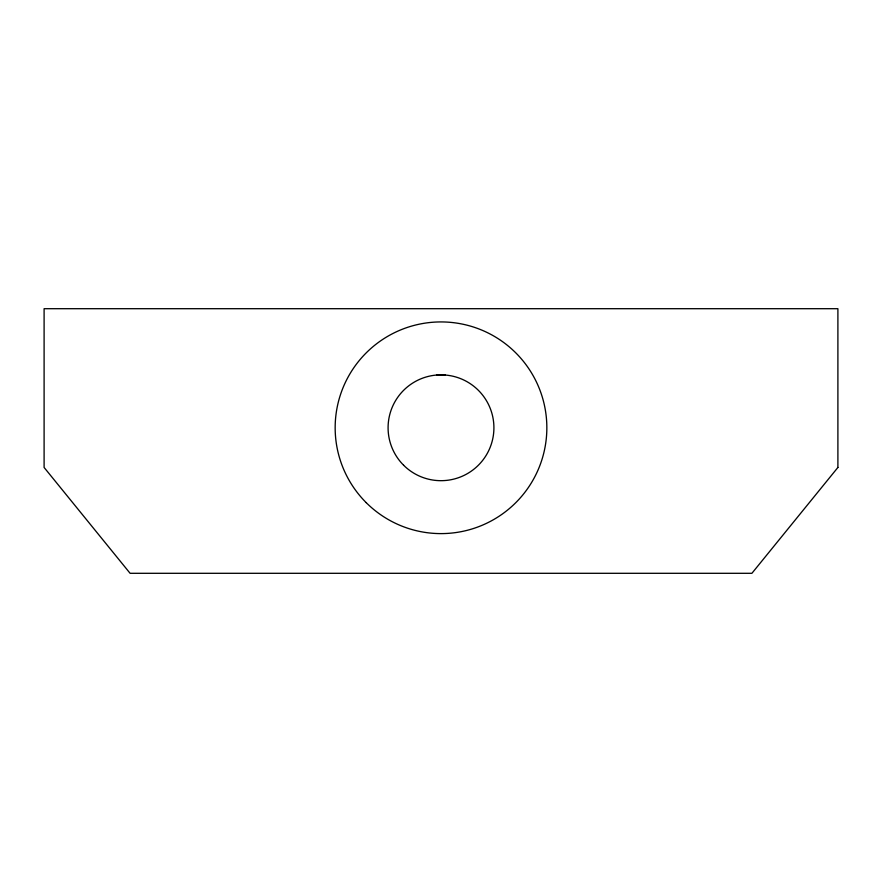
<?xml version="1.0" encoding="UTF-8"?>
<svg xmlns="http://www.w3.org/2000/svg" width="882" height="882" viewBox="0 0 882 882"><rect width="100%" height="100%" fill="white"/><g stroke="black" fill="none" stroke-linecap="round" stroke-linejoin="round"><path stroke-width="1.32" d="M436.866 374.85L445.134 374.85M837.9 467.46L751.905 573.3L130.095 573.3L44.1 467.46L44.1 308.7L837.9 308.7L837.9 467.46M366.162 502.608A105.84 105.84 0 0 0 543.235 455.167A105.84 105.84 0 0 0 413.603 325.535A105.84 105.84 0 0 0 366.162 502.608M403.581 465.189A52.92 52.92 0 0 0 492.112 441.463A52.92 52.92 0 0 0 427.307 376.658A52.92 52.92 0 0 0 403.581 465.189"/></g></svg>
